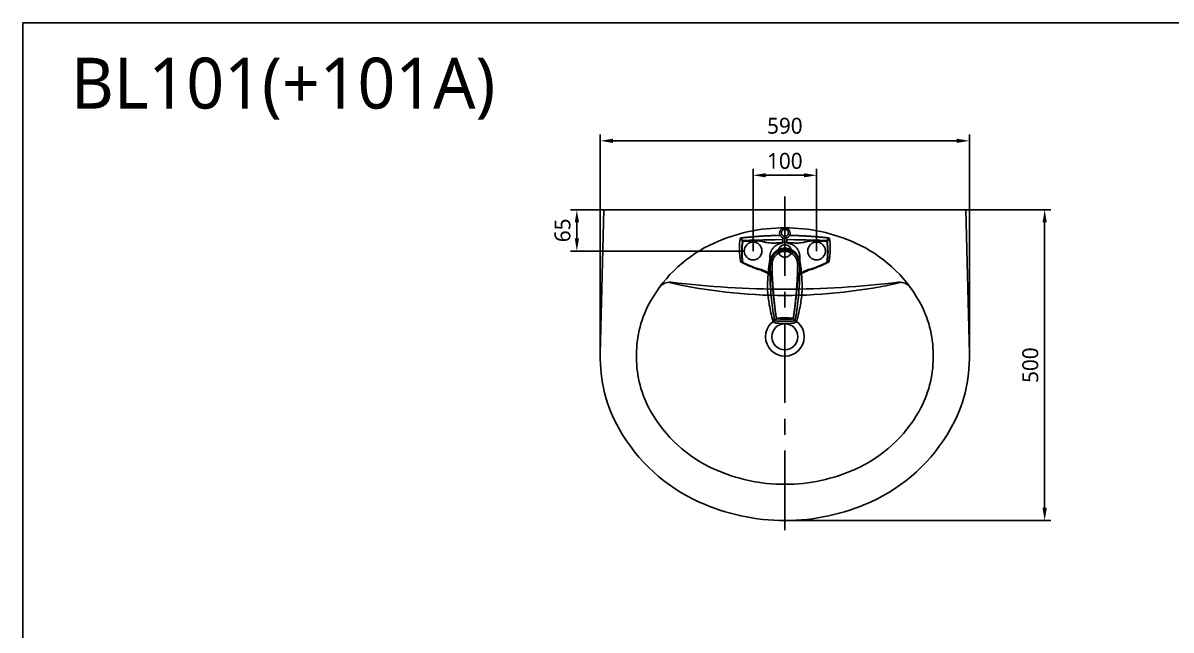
# Model space of a CAD drawing. Extents: x 3512 to 6612, y 0 to 2100.
# Drawn here: x 3512 to 5320, y 1145 to 2100 of the extents above; entities that cross this region are included whole.
import ezdxf

# ---------------------------------------------------------------- set-up
doc = ezdxf.new("R2010")
doc.units = 0
doc.header["$LTSCALE"] = 20
doc.header["$MEASUREMENT"] = 0
doc.linetypes.add('CENTER', pattern=[2, 1.25, -0.25, 0.25, -0.25])
doc.layers.get('0').update_dxf_attribs({"linetype": 'CONTINUOUS'})
doc.layers.get('DEFPOINTS').update_dxf_attribs({"linetype": 'CONTINUOUS'})
for name, color, linetype in [('1', 1, 'CONTINUOUS'), ('3', 3, 'CONTINUOUS'), ('5', 5, 'CONTINUOUS'), ('7', 7, 'CONTINUOUS')]:
    doc.layers.add(name, color=color, linetype=linetype)
doc.styles.add('GHS', font='romans.shx')
doc.styles.get("Standard").update_dxf_attribs({"font": 'NanumGothic.ttf'})
doc.dimstyles.get("Standard").update_dxf_attribs({"dimtxt": 2.5, "dimasz": 2, "dimexe": 2, "dimexo": 1, "dimgap": 1.5, "dimtad": 1, "dimdec": 0, "dimlfac": 10, "dimrnd": 0.5, "dimzin": 0, "dimdsep": 46, "dimtxsty": 'Standard', "dimcen": 0, "dimclrt": 2, "dimadec": 0, "dimazin": 0, "dimtfac": 1, "dimtdec": 0, "dimtmove": 0, "dimatfit": 3, "dimfxl": 1, "dimtolj": 1, "dimtzin": 0, "dimarcsym": 0})

# ---------------------------------------------------------------- blocks, each defined once
blk = doc.blocks.new('*D23')
at = {"layer": '1', "color": 3, "lineweight": -2, "transparency": 16777216}
for p, q in [((4421.1, 1573.4), (4421.1, 1924.5)), ((5002.5, 1573.4), (5002.5, 1924.5)), ((4441.1, 1914.5), (4982.5, 1914.5))]:
    blk.add_line(p, q, dxfattribs=at)
at = {"layer": '1', "color": 3, "transparency": 16777216}
for points in [[(4441.1, 1917.9), (4441.1, 1911.2), (4421.1, 1914.5)], [(4982.5, 1917.9), (4982.5, 1911.2), (5002.5, 1914.5)]]:
    blk.add_solid(points, dxfattribs=at)
at = {"layer": 'DEFPOINTS', "color": 0, "transparency": 16777216}
for p in [(5002.5, 1914.5), (4421.1, 1573.4), (5002.5, 1573.4)]:
    blk.add_point(p, dxfattribs=at)
at = {"layer": '1', "color": 2, "transparency": 16777216, "insert": (4711.8, 1938.1), "char_height": 25, "attachment_point": 5}
blk.add_mtext('\\A1;590', dxfattribs=at)
blk = doc.blocks.new('*D24')
at = {"layer": '1', "color": 3, "lineweight": -2, "transparency": 16777216}
for p, q in [((4996.8, 1806.1), (5131, 1806.1)), ((5121, 1786.1), (5121, 1336.9)), ((4711.8, 1316.9), (5131, 1316.9))]:
    blk.add_line(p, q, dxfattribs=at)
at = {"layer": '1', "color": 3, "transparency": 16777216}
for points in [[(5117.7, 1786.1), (5124.4, 1786.1), (5121, 1806.1)], [(5117.7, 1336.9), (5124.4, 1336.9), (5121, 1316.9)]]:
    blk.add_solid(points, dxfattribs=at)
at = {"layer": 'DEFPOINTS', "color": 0, "transparency": 16777216}
for p in [(4996.8, 1806.1), (4711.8, 1316.9), (5121, 1316.9)]:
    blk.add_point(p, dxfattribs=at)
at = {"layer": '1', "color": 2, "transparency": 16777216, "insert": (5098.5, 1561.5), "char_height": 25, "attachment_point": 5, "rotation": 90}
blk.add_mtext('\\A1;500', dxfattribs=at)
blk = doc.blocks.new('*D25')
at = {"layer": '1', "color": 3, "lineweight": -2, "transparency": 16777216}
for p, q in [((4661.8, 1741.1), (4661.8, 1870.3)), ((4761.8, 1741.1), (4761.8, 1870.3)), ((4681.8, 1860.3), (4741.8, 1860.3))]:
    blk.add_line(p, q, dxfattribs=at)
at = {"layer": '1', "color": 3, "transparency": 16777216}
for points in [[(4681.8, 1863.6), (4681.8, 1856.9), (4661.8, 1860.3)], [(4741.8, 1863.6), (4741.8, 1856.9), (4761.8, 1860.3)]]:
    blk.add_solid(points, dxfattribs=at)
at = {"layer": 'DEFPOINTS', "color": 0, "transparency": 16777216}
for p in [(4761.8, 1860.3), (4661.8, 1741.1), (4761.8, 1741.1)]:
    blk.add_point(p, dxfattribs=at)
at = {"layer": '1', "color": 2, "transparency": 16777216, "insert": (4711.8, 1882.8), "char_height": 25, "attachment_point": 5}
blk.add_mtext('\\A1;100', dxfattribs=at)
blk = doc.blocks.new('*D26')
at = {"layer": '1', "color": 3, "lineweight": -2, "transparency": 16777216}
for p, q in [((4453.3, 1806.1), (4374.2, 1806.1)), ((4384.2, 1786.1), (4384.2, 1761.1)), ((4647.8, 1741.1), (4374.2, 1741.1))]:
    blk.add_line(p, q, dxfattribs=at)
at = {"layer": '1', "color": 3, "transparency": 16777216}
for points in [[(4380.9, 1786.1), (4387.6, 1786.1), (4384.2, 1806.1)], [(4380.9, 1761.1), (4387.6, 1761.1), (4384.2, 1741.1)]]:
    blk.add_solid(points, dxfattribs=at)
at = {"layer": 'DEFPOINTS', "color": 0, "transparency": 16777216}
for p in [(4453.3, 1806.1), (4384.2, 1741.1), (4647.8, 1741.1)]:
    blk.add_point(p, dxfattribs=at)
at = {"layer": '1', "color": 2, "transparency": 16777216, "insert": (4361.7, 1773.6), "char_height": 25, "attachment_point": 5, "rotation": 90}
blk.add_mtext('\\A1;65', dxfattribs=at)

msp = doc.modelspace()

# ---------------------------------------------------------------- linework, layer by layer
at = {"color": 0}
for centre, radius in [((4661.80034, 1741.14283), 14), ((4761.80034, 1741.14283), 14), ((4711.80034, 1741.14283), 10)]:
    msp.add_circle(centre, radius, dxfattribs=at)
for radius, start, end in [(30.5, 90, 270), (30.5, 270, 90), (20.5, 90, 270), (20.5, 270, 90)]:
    msp.add_arc((4711.80034, 1606.14283), radius, start, end, dxfattribs=at)
at = {"layer": '1', "color": 0, "linetype": 'CENTER', "ltscale": 5}
msp.add_line((4711.80034, 1826.99806), (4711.80034, 1297.40151), dxfattribs=at)
msp.add_line((4711.80034, 1826.99806), (4711.80034, 1297.40151), dxfattribs=at)
at = {"layer": '3', "color": 0}
for p, q in [((4421.17025, 1579.03371), (4426.80034, 1806.14283)), ((4996.80034, 1806.14283), (4426.80034, 1806.14283)), ((5002.43043, 1579.03371), (4996.80034, 1806.14283)), ((4478.10034, 1573.39283), (4478.10034, 1578.14283)), ((4945.50034, 1578.14283), (4945.50034, 1573.39283))]:
    msp.add_line(p, q, dxfattribs=at)
for centre, radius, start, end in [((4711.80034, 1507.0636), 270.57923, 90, 114.29348988), ((4711.80034, 1507.0636), 270.57923, 65.70651012, 90), ((4690.37438, 1554.53122), 218.5, 114.29348988, 150.45670627), ((4733.2263, 1554.53122), 218.5, 29.54329373, 65.70651012), ((4530.37094, 1672.00952), 20, 83.14474878, 143.71300699), ((4711.80034, 2500.5272), 829.38454, 257.17568268, 282.82431732), ((4711.80034, 3181.14283), 1500, 263.14474878, 276.85525122), ((4893.22974, 1672.00952), 20, 36.28699301, 96.85525122), ((4648.71447, 1578.14283), 170.61413, 150.45670627, 180), ((4774.88621, 1578.14283), 170.61413, 0, 29.54329373), ((4648.71447, 1573.39283), 227.61413, 178.5799143, 209.54329373), ((4648.71447, 1573.39283), 170.61413, 180, 209.54329373), ((4774.88621, 1573.39283), 170.61413, 330.45670627, 0), ((4774.88621, 1573.39283), 227.61413, 330.45670627, 1.4200857), ((4690.37438, 1597.00445), 218.5, 209.54329373, 245.70651012), ((4733.2263, 1597.00445), 218.5, 294.29348988, 330.45670627), ((4690.37438, 1597.00445), 275.5, 209.54329373, 245.70651012), ((4733.2263, 1597.00445), 275.5, 294.29348988, 330.45670627), ((4711.80034, 1644.47207), 270.57923, 245.70651012, 270), ((4711.80034, 1644.47207), 270.57923, 270, 294.29348988), ((4711.80034, 1644.47207), 327.57923, 245.70651012, 270), ((4711.80034, 1644.47207), 327.57923, 270, 294.29348988)]:
    msp.add_arc(centre, radius, start, end, dxfattribs=at)
at = {"layer": '5', "color": 212}
msp.add_lwpolyline([(3511.80034, 2100), (6611.80034, 2100), (6611.80034, 0), (3511.80034, 0)], close=True, dxfattribs=at)
at = {"layer": '7'}
for p, q in [((4671.43813, 1758.35605), (4678.27749, 1758.54516)), ((4708.80034, 1759.02715), (4696.55768, 1758.92532)), ((4708.80034, 1761.79842), (4708.80034, 1755.05031)), ((4714.80034, 1761.79841), (4714.80034, 1755.04999)), ((4714.80034, 1759.02715), (4727.043, 1758.92532)), ((4752.16254, 1758.35605), (4745.32318, 1758.54516)), ((4708.80034, 1741.76455), (4708.80034, 1742.20686)), ((4714.80034, 1742.20686), (4714.80034, 1741.76455)), ((4644.76409, 1723.49668), (4642.04287, 1724.92674)), ((4642.82424, 1723.8389), (4642.89328, 1723.80166)), ((4642.89329, 1723.80165), (4642.91819, 1723.78823)), ((4645.32749, 1722.51528), (4642.91819, 1723.78823)), ((4688.00474, 1731.82499), (4688.44747, 1728.74653)), ((4688.01528, 1726.24917), (4688.01527, 1726.24906)), ((4688.02975, 1726.34875), (4688.02946, 1726.34679)), ((4735.59593, 1731.82499), (4735.1532, 1728.74653)), ((4778.27319, 1722.51528), (4780.68248, 1723.78823)), ((4778.83659, 1723.49668), (4781.55781, 1724.92674)), ((4780.70739, 1723.80165), (4780.68248, 1723.78823)), ((4780.77643, 1723.8389), (4780.70739, 1723.80166)), ((4665.72264, 1713.68519), (4662.94205, 1714.69205)), ((4667.00017, 1713.24103), (4665.72257, 1713.68498)), ((4756.60051, 1713.24103), (4757.87811, 1713.68498)), ((4757.87803, 1713.68519), (4760.65862, 1714.69205)), ((4684.56794, 1688.93504), (4684.56794, 1688.93498)), ((4690.79064, 1697.76142), (4690.79134, 1697.75934)), ((4692.62547, 1684.68314), (4692.61961, 1684.65336)), ((4692.61961, 1684.65336), (4692.61963, 1684.65317)), ((4730.97521, 1684.68315), (4730.98095, 1684.65338)), ((4730.98095, 1684.65338), (4730.98094, 1684.65319)), ((4732.80998, 1697.76146), (4732.80932, 1697.7595)), ((4697.40258, 1627.87003), (4697.40299, 1627.86992)), ((4698.02158, 1627.75319), (4698.02168, 1627.75318)), ((4698.1798, 1636.00535), (4698.17277, 1636.0078)), ((4725.42089, 1636.00534), (4725.42791, 1636.00779)), ((4725.57911, 1627.75319), (4725.579, 1627.75318)), ((4726.19807, 1627.87003), (4726.19772, 1627.86993)), ((4729.31126, 1629.02099), (4729.31085, 1629.02079)), ((4711.80034, 1626.936), (4711.80034, 1626.95971))]:
    msp.add_line(p, q, dxfattribs=at)
for centre, radius, start, end in [((4642.82344, 1760.16701), 1.48215, 96.27117782, 171.6010021), ((4716.71288, 350.05489), 1409.0146, 90.81961363, 91.56312001), ((4706.88779, 350.05489), 1409.0146, 88.43687999, 89.18038637), ((4780.77723, 1760.16701), 1.48215, 8.3989979, 83.72882218), ((4643.5564, 1725.18934), 1.53615, 189.84280073, 241.5351193), ((4646.03685, 1723.58295), 1.27568, 183.87741562, 245.44457469), ((4719.32081, 1867.75924), 162.2089, 242.91061406, 250.48586297), ((4719.64866, 1865.99022), 161.5818, 242.69778065, 246.90311241), ((4704.27986, 1867.75924), 162.2089, 289.51413703, 297.08938594), ((4703.95202, 1865.99022), 161.5818, 293.09688759, 297.30221935), ((4777.56383, 1723.58295), 1.27568, 294.55542531, 356.12258438), ((4780.04427, 1725.18934), 1.53615, 298.4648807, 350.15719927), ((4717.72562, 1861.52472), 156.71986, 246.90947206, 249.53935246), ((4705.87505, 1861.52472), 156.71986, 290.46064754, 293.09052794)]:
    msp.add_arc(centre, radius, start, end, dxfattribs=at)
for points in [[(4708.20075, 1762.05644), (4707.51377, 1762.42509), (4706.59386, 1763.06457), (4705.77094, 1763.82145), (4705.06034, 1764.68163), (4704.47528, 1765.62909), (4704.02669, 1766.64618), (4703.72289, 1767.71395), (4703.56957, 1768.81252), (4703.56957, 1769.92141), (4703.72289, 1771.01998), (4704.02669, 1772.08775), (4704.47528, 1773.10484), (4705.06034, 1774.0523), (4705.77094, 1774.91248), (4706.59386, 1775.66936), (4707.51377, 1776.30883), (4708.51353, 1776.819), (4709.57451, 1777.19034), (4710.67696, 1777.41595), (4711.80034, 1777.49163)], [(4711.80034, 1764.24152), (4710.9448, 1764.30783), (4710.11032, 1764.50512), (4709.31746, 1764.82855), (4708.58574, 1765.27014), (4707.93317, 1765.81902), (4707.37582, 1766.46167), (4706.92742, 1767.18228), (4706.59901, 1767.9631), (4706.39867, 1768.78489), (4706.33133, 1769.62744), (4706.39867, 1770.46998), (4706.59901, 1771.29178), (4706.92742, 1772.07259), (4707.37582, 1772.7932), (4707.93317, 1773.43585), (4708.58574, 1773.98473), (4709.31746, 1774.42632), (4710.11032, 1774.74975), (4710.9448, 1774.94704), (4711.80034, 1775.01335)], [(4715.39993, 1762.05644), (4716.08691, 1762.42509), (4717.00681, 1763.06457), (4717.82973, 1763.82145), (4718.54034, 1764.68163), (4719.12539, 1765.62909), (4719.57399, 1766.64618), (4719.87778, 1767.71395), (4720.03111, 1768.81252), (4720.03111, 1769.92141), (4719.87778, 1771.01998), (4719.57399, 1772.08775), (4719.12539, 1773.10484), (4718.54034, 1774.0523), (4717.82973, 1774.91248), (4717.00681, 1775.66936), (4716.08691, 1776.30883), (4715.08715, 1776.819), (4714.02616, 1777.19034), (4712.92371, 1777.41595), (4711.80034, 1777.49163)], [(4711.80034, 1764.21099), (4712.66073, 1764.27768), (4713.49993, 1764.47609), (4714.29729, 1764.80135), (4715.03316, 1765.24544), (4715.68943, 1765.79743), (4716.24993, 1766.44373), (4716.70087, 1767.16842), (4717.03115, 1767.95366), (4717.23262, 1768.78012), (4717.30034, 1769.62744), (4717.23262, 1770.47475), (4717.03115, 1771.30121), (4716.70087, 1772.08645), (4716.24993, 1772.81114), (4715.68943, 1773.45744), (4715.03316, 1774.00943), (4714.29729, 1774.45352), (4713.49993, 1774.77878), (4712.66073, 1774.97719), (4711.80034, 1775.04388)], [(4711.80034, 1761.23196), (4711.12107, 1761.26022), (4710.43138, 1761.3472), (4709.72218, 1761.49944), (4708.97921, 1761.73038), (4708.20074, 1762.05644)], [(4711.80034, 1761.2423), (4710.67696, 1761.31797), (4709.57451, 1761.54358), (4708.51353, 1761.91493), (4708.20075, 1762.05644)], [(4708.40036, 1755.907), (4708.4065, 1756.02037), (4708.45321, 1756.23938), (4708.54741, 1756.46067), (4708.69101, 1756.68147), (4708.80001, 1756.81061)], [(4711.80034, 1754.14257), (4711.30634, 1754.15996), (4710.86405, 1754.20641), (4710.46646, 1754.27559), (4710.10774, 1754.3638), (4709.78821, 1754.46734), (4709.49861, 1754.58696), (4709.23838, 1754.72238), (4709.01025, 1754.87205), (4708.81536, 1755.03528), (4708.65512, 1755.21158), (4708.53182, 1755.39984), (4708.44782, 1755.59856), (4708.40536, 1755.80604), (4708.40036, 1755.907)], [(4711.80034, 1761.2423), (4712.92371, 1761.31797), (4714.02616, 1761.54358), (4715.08715, 1761.91493), (4715.39993, 1762.05644)], [(4715.39993, 1762.05644), (4714.61813, 1761.72918), (4713.86757, 1761.49661), (4713.15552, 1761.34488), (4712.46921, 1761.25936), (4711.80034, 1761.23196)], [(4715.20033, 1755.90708), (4715.19982, 1755.87474), (4715.16143, 1755.62742), (4715.06598, 1755.39452), (4714.9194, 1755.17897), (4714.72863, 1754.98335), (4714.50003, 1754.80846), (4714.23542, 1754.65247), (4713.9316, 1754.51319), (4713.58705, 1754.39161), (4713.20379, 1754.29065), (4712.77858, 1754.21243), (4712.30855, 1754.16099), (4711.80034, 1754.14257)], [(4714.80065, 1756.81064), (4714.92777, 1756.65753), (4715.08528, 1756.39707), (4715.17584, 1756.13316), (4715.20033, 1755.90708)], [(4688.68634, 1723.47369), (4688.70026, 1723.77015), (4688.71841, 1724.10143), (4688.74382, 1724.46927), (4688.779, 1724.86858), (4688.82548, 1725.29713), (4688.88506, 1725.75755), (4688.96, 1726.25244), (4689.05337, 1726.7855), (4689.16973, 1727.36245), (4689.31492, 1727.99012), (4689.49516, 1728.67177), (4689.71434, 1729.40012), (4689.97422, 1730.16402), (4690.27518, 1730.95267), (4690.61602, 1731.75547), (4690.99479, 1732.56346), (4691.40247, 1733.35626), (4691.81677, 1734.09654), (4692.20876, 1734.74716), (4692.56359, 1735.3013), (4692.88543, 1735.78072), (4693.18876, 1736.21358)], [(4689.4172, 1725.03957), (4690.21547, 1727.92158), (4691.42609, 1730.63796), (4693.02051, 1733.16475), (4694.9761, 1735.46281), (4697.28622, 1737.49846), (4699.91619, 1739.22987), (4702.80145, 1740.62094), (4705.79799, 1741.61625), (4708.80034, 1742.20686)], [(4691.67333, 1721.1042), (4691.86346, 1722.70686), (4692.28702, 1724.76583), (4692.99305, 1727.01279), (4693.9628, 1729.22206), (4695.17888, 1731.31753), (4696.6579, 1733.29596), (4698.43719, 1735.15236), (4700.61361, 1736.90736), (4703.31678, 1738.52234), (4706.24258, 1739.71357), (4709.03946, 1740.37864), (4711.78842, 1740.5985), (4714.53771, 1740.38234), (4717.33532, 1739.7208), (4720.26441, 1738.53207), (4722.97358, 1736.91684), (4725.15699, 1735.15834), (4726.94159, 1733.29734), (4728.42435, 1731.31366), (4729.64281, 1729.2123), (4730.61373, 1726.99645), (4731.31897, 1724.74506), (4731.74, 1722.68903), (4731.92735, 1721.10419)], [(4693.18966, 1736.21296), (4695.40841, 1738.83846), (4698.02295, 1741.08992), (4700.91247, 1742.89218), (4703.8968, 1744.20181), (4706.77502, 1745.03172), (4709.4352, 1745.46724), (4711.80034, 1745.5997)], [(4695.24063, 1735.72008), (4696.73273, 1737.35184), (4699.26065, 1739.47453), (4702.09892, 1741.18406), (4705.18619, 1742.44113), (4708.45967, 1743.2128), (4711.80034, 1743.47024)], [(4714.80034, 1741.76455), (4714.69817, 1741.60528), (4714.3987, 1741.48419), (4713.92266, 1741.40173), (4713.30198, 1741.35223), (4712.57805, 1741.32745), (4711.80012, 1741.3202), (4711.02212, 1741.32746), (4710.29816, 1741.35226), (4709.67757, 1741.40178), (4709.2017, 1741.48426), (4708.90239, 1741.60536), (4708.80034, 1741.76455)], [(4711.80034, 1745.5997), (4714.09342, 1745.4748), (4716.5508, 1745.09101), (4719.23427, 1744.36433), (4722.16333, 1743.15935), (4725.16973, 1741.38216), (4727.9987, 1739.03125), (4730.41097, 1736.21307)], [(4711.80034, 1743.47024), (4715.13286, 1743.21406), (4718.40856, 1742.44302), (4721.49799, 1741.18594), (4724.33765, 1739.47623), (4726.86627, 1737.35349), (4728.36035, 1735.71972)], [(4714.80034, 1742.20686), (4717.80762, 1741.61495), (4720.80846, 1740.6172), (4723.69529, 1739.22375), (4726.32444, 1737.49084), (4728.63266, 1735.45456), (4730.58537, 1733.15766), (4732.17696, 1730.63352), (4733.3857, 1727.92021), (4734.18348, 1725.03957)], [(4730.41185, 1736.21367), (4730.70954, 1735.78902), (4731.02891, 1735.31374), (4731.37578, 1734.77302), (4731.74936, 1734.1557), (4732.13896, 1733.46583), (4732.52688, 1732.72277), (4732.8974, 1731.94863), (4733.24071, 1731.16027), (4733.5514, 1730.3691), (4733.82534, 1729.58784), (4734.0603, 1728.82984), (4734.25601, 1728.10906), (4734.41452, 1727.43795), (4734.54056, 1726.82127), (4734.63954, 1726.25942), (4734.71669, 1725.74988), (4734.77665, 1725.28491), (4734.8228, 1724.85711), (4734.85758, 1724.46002), (4734.88267, 1724.09471), (4734.9006, 1723.76653), (4734.91433, 1723.47369)], [(4688.0049, 1726.17759), (4686.28112, 1712.92293), (4685.11823, 1700.21542), (4684.56791, 1688.93505)], [(4684.61191, 1689.38624), (4684.64929, 1690.63705), (4684.72398, 1692.6478), (4684.82403, 1694.83664), (4684.95467, 1697.23296), (4685.12199, 1699.86233), (4685.3316, 1702.73066), (4685.58987, 1705.8357), (4685.89878, 1709.12554), (4686.25016, 1712.48101), (4686.62977, 1715.7836), (4687.01858, 1718.91813), (4687.3943, 1721.77113), (4687.73305, 1724.2299), (4688.01011, 1726.17685)], [(4688.01527, 1726.24906), (4688.0049, 1726.17759)], [(4688.01011, 1726.17685), (4688.01718, 1726.22583), (4688.02424, 1726.2747)], [(4688.01058, 1726.19896), (4688.01011, 1726.17685)], [(4688.01527, 1726.24906), (4688.0144, 1726.2428), (4688.01058, 1726.19896)], [(4688.02947, 1726.34679), (4688.01753, 1726.26466), (4688.01528, 1726.24917)], [(4688.02423, 1726.2747), (4688.06671, 1726.56721)], [(4688.02946, 1726.34679), (4688.02853, 1726.3401), (4688.02423, 1726.2747)], [(4688.02784, 1726.2512), (4688.02424, 1726.2747)], [(4695.44725, 1632.54461), (4693.03355, 1647.83319), (4690.87746, 1664.91362), (4689.20938, 1684.05996), (4688.39481, 1705.0128), (4688.68634, 1723.47369)], [(4689.09447, 1702.42064), (4689.04766, 1704.159), (4689.00841, 1705.86149), (4688.97669, 1707.51912), (4688.95229, 1709.12401), (4688.93485, 1710.68068), (4688.92397, 1712.21648), (4688.91977, 1713.7589), (4688.92291, 1715.31168), (4688.93425, 1716.8707), (4688.95502, 1718.43845), (4688.98712, 1720.01567), (4689.03398, 1721.61009)], [(4689.03398, 1721.61009), (4689.06924, 1722.03408), (4689.10596, 1722.45261), (4689.14258, 1722.847), (4689.17738, 1723.20082), (4689.20915, 1723.50581), (4689.23892, 1723.77582), (4689.26851, 1724.02873), (4689.29996, 1724.2801), (4689.33448, 1724.53423), (4689.37279, 1724.78768), (4689.4172, 1725.03957)], [(4698.20904, 1636.8169), (4697.21049, 1643.99841), (4696.38899, 1650.44944), (4695.69841, 1656.33305), (4695.11088, 1661.74061), (4694.61397, 1666.66409), (4694.19053, 1671.16594), (4693.82821, 1675.28776), (4693.51674, 1679.07085), (4693.2487, 1682.54024), (4693.01774, 1685.72087), (4692.81859, 1688.63463), (4692.64657, 1691.30564), (4692.49777, 1693.75575), (4692.36892, 1696.00417), (4692.25724, 1698.06932), (4692.16027, 1699.96927), (4692.07591, 1701.72142), (4692.0024, 1703.34189), (4691.93819, 1704.8461), (4691.88198, 1706.24894), (4691.83315, 1707.55054), (4691.79115, 1708.75042), (4691.75509, 1709.85827), (4691.72427, 1710.88161), (4691.6981, 1711.82639), (4691.67648, 1712.67991), (4691.65875, 1713.45124), (4691.64425, 1714.15248), (4691.63243, 1714.7953), (4691.62285, 1715.39115), (4691.61518, 1715.9514), (4691.60919, 1716.48769), (4691.60491, 1716.99135), (4691.60226, 1717.45362), (4691.60108, 1717.8665), (4691.6011, 1718.23173), (4691.60205, 1718.5551), (4691.60374, 1718.8416), (4691.60599, 1719.09563), (4691.60866, 1719.32133), (4691.61166, 1719.5229), (4691.61492, 1719.70457), (4691.61843, 1719.87068), (4691.62222, 1720.02566), (4691.62639, 1720.17398), (4691.6311, 1720.32033), (4691.63654, 1720.4676), (4691.64278, 1720.61387), (4691.64979, 1720.75529), (4691.65745, 1720.88749), (4691.66548, 1721.00564), (4691.67333, 1721.1042)], [(4731.92735, 1721.10419), (4731.93529, 1721.00434), (4731.94338, 1720.88499), (4731.95107, 1720.75186), (4731.95808, 1720.6099), (4731.9643, 1720.46361), (4731.96969, 1720.31695), (4731.97435, 1720.17189), (4731.97846, 1720.02543), (4731.9822, 1719.87285), (4731.98566, 1719.70964), (4731.98888, 1719.53134), (4731.99185, 1719.33356), (4731.99452, 1719.11202), (4731.99678, 1718.86251), (4731.99851, 1718.58083), (4731.99953, 1718.26261), (4731.99964, 1717.90292), (4731.99859, 1717.49595), (4731.9961, 1717.03904), (4731.992, 1716.54083), (4731.98619, 1716.00828), (4731.97873, 1715.45255), (4731.96939, 1714.86229), (4731.95785, 1714.22596), (4731.94367, 1713.53197), (4731.92632, 1712.76853), (4731.90514, 1711.92344), (4731.87941, 1710.98614), (4731.84902, 1709.96845), (4731.81343, 1708.86634), (4731.7719, 1707.67183), (4731.72361, 1706.37597), (4731.66789, 1704.97718), (4731.60421, 1703.47709), (4731.53125, 1701.86072), (4731.44748, 1700.11232), (4731.3511, 1698.21548), (4731.23999, 1696.1525), (4731.11169, 1693.90493), (4730.96336, 1691.45395), (4730.79171, 1688.78003), (4730.59279, 1685.86099), (4730.36183, 1682.67215), (4730.09349, 1679.1909), (4729.78132, 1675.39201), (4729.41776, 1671.24977), (4728.99244, 1666.72306), (4728.49305, 1661.7718), (4727.90261, 1656.33618), (4727.2095, 1650.43147), (4726.38723, 1643.97612), (4725.39164, 1636.8169)], [(4734.91434, 1723.47369), (4735.20574, 1705.00133), (4734.39035, 1684.04534), (4732.72214, 1664.90371), (4730.56663, 1647.82978), (4728.15342, 1632.54461)], [(4734.18348, 1725.03957), (4734.22504, 1724.80524), (4734.26099, 1724.57051), (4734.29356, 1724.3347), (4734.3235, 1724.09986), (4734.35156, 1723.86475), (4734.3791, 1723.62037), (4734.40741, 1723.35548), (4734.43761, 1723.05775), (4734.46969, 1722.7246), (4734.5026, 1722.36468), (4734.53526, 1721.9892), (4734.5667, 1721.61009)], [(4734.5667, 1721.61009), (4734.61412, 1719.9925), (4734.64653, 1718.3854), (4734.66724, 1716.78909), (4734.67821, 1715.21054), (4734.68084, 1713.65042), (4734.67612, 1712.10273), (4734.66466, 1710.55624), (4734.64664, 1708.99342), (4734.62193, 1707.39994), (4734.59037, 1705.77225), (4734.55184, 1704.1118), (4734.50621, 1702.42064)], [(4735.13119, 1729.13631), (4735.15002, 1729.36903)], [(4739.03275, 1688.93578), (4738.48241, 1700.21593), (4737.31952, 1712.92319), (4735.59577, 1726.17759)], [(4689.21682, 1701.87745), (4689.18868, 1701.94627), (4689.09447, 1702.42064)], [(4689.21683, 1701.87745), (4689.74124, 1700.62589), (4690.28481, 1699.20588), (4690.63997, 1698.20544)], [(4732.95864, 1698.19943), (4733.31389, 1699.20046), (4733.8576, 1700.6213), (4734.38385, 1701.87745)], [(4734.50621, 1702.42064), (4734.41199, 1701.94627), (4734.38385, 1701.87745)], [(4684.56434, 1688.78829), (4684.50844, 1683.31773), (4684.63809, 1677.91375), (4685.00577, 1672.64869), (4685.57721, 1667.64595)], [(4684.56794, 1688.93499), (4684.56434, 1688.78829)], [(4684.5709, 1688.9349), (4684.59667, 1688.78762)], [(4684.59667, 1688.78762), (4684.60024, 1688.93416)], [(4684.60024, 1688.93416), (4684.61191, 1689.38624)], [(4690.63997, 1698.20544), (4690.65934, 1698.14907)], [(4690.65934, 1698.14907), (4690.79071, 1697.76144)], [(4690.79141, 1697.75937), (4690.96965, 1697.13701), (4691.2218, 1695.99409), (4691.50419, 1694.38984), (4691.80067, 1692.35231), (4692.09714, 1689.94406), (4692.38073, 1687.25896), (4692.61723, 1684.68242)], [(4692.61723, 1684.68242), (4692.61973, 1684.65337)], [(4692.61963, 1684.65317), (4693.59167, 1673.97648), (4694.81458, 1662.11327), (4696.32551, 1649.36332), (4698.05544, 1636.79449)], [(4692.62547, 1684.68314), (4692.62796, 1684.65408)], [(4725.54523, 1636.79449), (4727.27248, 1649.3422), (4728.78377, 1662.09216), (4730.00698, 1673.95546), (4730.98105, 1684.65318)], [(4730.9727, 1684.6539), (4730.97521, 1684.68315)], [(4730.98095, 1684.65338), (4730.98344, 1684.68243)], [(4730.98344, 1684.68243), (4731.21745, 1687.23349), (4731.50063, 1689.91859), (4731.79697, 1692.32959), (4732.09355, 1694.3714), (4732.37618, 1695.98039), (4732.62872, 1697.12791), (4732.80932, 1697.7595)], [(4732.80998, 1697.76146), (4732.94134, 1698.14907)], [(4732.94134, 1698.14907), (4732.95864, 1698.19943)], [(4738.02347, 1667.64596), (4738.59493, 1672.64896), (4738.9626, 1677.9142), (4739.09224, 1683.3183), (4739.03632, 1688.78902)], [(4739.00042, 1688.9349), (4738.98877, 1689.38606)], [(4739.00399, 1688.78835), (4739.00042, 1688.9349)], [(4739.00399, 1688.78835), (4739.02976, 1688.93564)], [(4739.03632, 1688.78902), (4739.03272, 1688.93572)], [(4685.57721, 1667.64595), (4685.58313, 1667.60081)], [(4685.58309, 1667.60075), (4687.34862, 1656.34466), (4689.92013, 1643.65918), (4693.16212, 1630.43873)], [(4685.58443, 1667.60074), (4685.613, 1667.6505)], [(4685.61893, 1667.60553), (4685.613, 1667.6505)], [(4730.43856, 1630.43873), (4733.68055, 1643.65919), (4736.25205, 1656.34467), (4738.01759, 1667.60076)], [(4737.98174, 1667.60554), (4737.98768, 1667.65052)], [(4737.98768, 1667.65052), (4738.01624, 1667.60076)], [(4738.01755, 1667.60082), (4738.02347, 1667.64596)], [(4693.16212, 1630.43873), (4693.18721, 1630.34445)], [(4693.18721, 1630.34449), (4693.19066, 1630.3317), (4693.3055, 1630.01678)], [(4693.3055, 1630.01678), (4693.37862, 1629.87359), (4693.64424, 1629.50432), (4693.95512, 1629.22346), (4694.28261, 1629.02435), (4694.28987, 1629.02077)], [(4694.28983, 1629.02079), (4694.48086, 1628.9287)], [(4694.48086, 1628.9287), (4694.86769, 1628.75293)], [(4694.86769, 1628.75293), (4694.88622, 1628.74485)], [(4694.88622, 1628.74485), (4695.26058, 1628.58774)], [(4695.26058, 1628.58774), (4696.46491, 1628.15118), (4697.40298, 1627.86991)], [(4695.44709, 1632.54469), (4695.68778, 1632.01388), (4696.06971, 1631.56732), (4696.55985, 1631.24363), (4697.11581, 1631.07079)], [(4726.48484, 1631.07084), (4716.68475, 1630.5991), (4706.91317, 1630.59916), (4697.11584, 1631.07084)], [(4697.40258, 1627.87005), (4697.46751, 1627.85282), (4697.57638, 1627.82702)], [(4697.57638, 1627.82702), (4697.81141, 1627.78254), (4697.93642, 1627.76398)], [(4697.93642, 1627.76398), (4698.02168, 1627.75314)], [(4698.02158, 1627.75319), (4698.06267, 1627.74831)], [(4698.05544, 1636.79449), (4698.17276, 1636.0078)], [(4698.06267, 1627.74831), (4702.59067, 1627.30081), (4707.45103, 1627.01748), (4711.80034, 1626.936)], [(4698.17282, 1636.00781), (4698.23564, 1635.72272), (4698.46063, 1635.2144), (4698.80588, 1634.78804), (4699.24436, 1634.47265), (4699.74023, 1634.28874)], [(4700.0806, 1635.26527), (4699.66751, 1635.32089), (4699.25996, 1635.46534), (4698.8842, 1635.70102), (4698.56966, 1636.0186), (4698.33979, 1636.3989), (4698.20903, 1636.8169)], [(4699.74023, 1634.28874), (4707.75032, 1633.70382), (4715.82989, 1633.70308), (4723.56722, 1634.24467)], [(4723.52008, 1635.26521), (4715.69564, 1635.34497), (4707.90506, 1635.34497), (4700.0806, 1635.26521)], [(4711.80034, 1626.936), (4716.18388, 1627.01877), (4721.04407, 1627.30352), (4725.53803, 1627.74831)], [(4725.39164, 1636.8169), (4725.26089, 1636.3989), (4725.03101, 1636.0186), (4724.71647, 1635.70102), (4724.34072, 1635.46534), (4723.93316, 1635.32089), (4723.52008, 1635.26527)], [(4723.56722, 1634.24467), (4723.63814, 1634.25214)], [(4723.63815, 1634.2522), (4723.66126, 1634.25478)], [(4723.66126, 1634.25478), (4723.83382, 1634.28297)], [(4723.83382, 1634.28297), (4724.33225, 1634.46005), (4724.77541, 1634.76995), (4725.12667, 1635.19281), (4725.35815, 1635.69973), (4725.42786, 1636.0078)], [(4725.42791, 1636.00779), (4725.54523, 1636.79449)], [(4725.53803, 1627.74831), (4725.57911, 1627.75319)], [(4725.57901, 1627.75314), (4725.68282, 1627.76653)], [(4725.68282, 1627.76653), (4725.80892, 1627.78575), (4725.92986, 1627.80747)], [(4725.92986, 1627.80747), (4726.04584, 1627.83183)], [(4726.04584, 1627.83183), (4726.15567, 1627.85861)], [(4726.15567, 1627.85861), (4726.19807, 1627.87004)], [(4726.19772, 1627.86992), (4727.15717, 1628.15815), (4728.35922, 1628.59549)], [(4728.15359, 1632.54469), (4727.91289, 1632.01388), (4727.53096, 1631.56732), (4727.04082, 1631.24363), (4726.48487, 1631.07079)], [(4728.35922, 1628.59549), (4728.75134, 1628.76097)], [(4728.75134, 1628.76097), (4728.78013, 1628.77363)], [(4728.78013, 1628.77363), (4729.31085, 1629.02079)], [(4729.31126, 1629.02099), (4729.34124, 1629.03602), (4729.66545, 1629.23829), (4729.97019, 1629.51969), (4730.22922, 1629.88645), (4730.30037, 1630.02811)], [(4730.30037, 1630.02811), (4730.41201, 1630.33907), (4730.41345, 1630.34445)], [(4730.41347, 1630.34444), (4730.43856, 1630.43873)]]:
    msp.add_spline(points, degree=3, dxfattribs=at)
for points, degree, knots in [([(4641.35719, 1760.3835), (4640.92835, 1757.5521), (4640.62743, 1754.71533), (4640.26478, 1748.95019), (4640.20907, 1746.048), (4640.39608, 1737.00324), (4641.02961, 1730.96985), (4642.04287, 1724.92674)], 3, [0, 0, 0, 0, 0.22834748785, 0.22834748785, 0.46063912775, 0.46063912775, 0.94983446023, 0.94983446023, 0.94983446023, 0.94983446023]), ([(4644.86995, 1756.4973), (4644.11229, 1757.26239), (4642.65933, 1758.76198), (4641.70946, 1759.88605), (4641.35719, 1760.3835)], 3, [0, 0, 0, 0, 8.9198130757, 19.2555809775, 19.2555809775, 19.2555809775, 19.2555809775]), ([(4704.5495, 1765.49131), (4693.08303, 1765.41851), (4682.62442, 1765.04507), (4672.02559, 1764.425), (4661.17227, 1763.55826), (4649.95021, 1762.44489), (4642.66163, 1761.6403)], 5, [3.5881405418, 3.5881405418, 3.5881405418, 3.5881405418, 3.5881405418, 3.5881405418, 23.1783987791, 57.0695793431, 57.0695793431, 57.0695793431, 57.0695793431, 57.0695793431, 57.0695793431]), ([(4644.86995, 1756.4973), (4644.13159, 1750.92112), (4643.80468, 1745.42706), (4643.81683, 1734.33396), (4644.15505, 1728.90712), (4644.76409, 1723.49668)], 3, [0, 0, 0, 0, 0.47185839343, 0.47185839343, 0.94433291436, 0.94433291436, 0.94433291436, 0.94433291436]), ([(4645.45413, 1723.34511), (4645.15553, 1726.04338), (4644.92398, 1728.7533), (4644.61805, 1734.07885), (4644.53705, 1736.67833), (4644.50885, 1744.98625), (4644.82879, 1750.62507), (4645.56611, 1756.35481)], 3, [0, 0, 0, 0, 0.23594616534, 0.23594616534, 0.45959747497, 0.45959747497, 0.94521496748, 0.94521496748, 0.94521496748, 0.94521496748]), ([(4646.03717, 1757.73824), (4645.78265, 1757.73734), (4645.5436, 1757.64712), (4645.20628, 1757.33629), (4645.11176, 1757.2006), (4644.94625, 1756.86739), (4644.89512, 1756.6916), (4644.86995, 1756.4973)], 3, [0, 0, 0, 0, 0.42740166993, 0.42740166993, 0.70047364388, 0.70047364388, 0.99992006053, 0.99992006053, 0.99992006053, 0.99992006053]), ([(4645.56611, 1756.35481), (4645.46842, 1756.35439), (4645.37762, 1756.35321), (4645.2319, 1756.35661), (4645.17501, 1756.36019), (4645.00162, 1756.39234), (4644.91947, 1756.44627), (4644.86995, 1756.4973)], 3, [0, 0, 0, 0, 0.2595024424, 0.2595024424, 0.4527460975, 0.4527460975, 0.90883385458, 0.90883385458, 0.90883385458, 0.90883385458]), ([(4645.56611, 1756.35481), (4645.60869, 1756.66584), (4645.73663, 1756.96576), (4646.00738, 1757.47836), (4646.12338, 1757.64719), (4646.03717, 1757.73824)], 3, [0, 0, 0, 0, 0.48899347124, 0.48899347124, 0.99989306169, 0.99989306169, 0.99989306169, 0.99989306169]), ([(4645.56611, 1756.35481), (4649.57879, 1756.34642), (4653.70434, 1756.42558), (4662.30433, 1756.62339), (4666.70644, 1756.745), (4671.20499, 1756.86209)], 3, [0, 0, 0, 0, 0.3563650304, 0.3563650304, 0.71870586396, 0.71870586396, 0.71870586396, 0.71870586396]), ([(4646.03717, 1757.73824), (4648.01854, 1757.74833), (4652.90033, 1757.82524), (4660.9243, 1758.04334), (4667.46468, 1758.24111), (4670.99536, 1758.34332), (4671.43813, 1758.35605)], 3, [0, 0, 0, 0, 6.8385873274, 16.4991023647, 26.1596174019, 27.5425505114, 27.5425505114, 27.5425505114, 27.5425505114]), ([(4671.20499, 1756.86209), (4671.7747, 1756.87681), (4672.34277, 1756.87364), (4673.57702, 1756.76594), (4674.23138, 1756.66003), (4676.03713, 1756.29665), (4677.16316, 1755.99221), (4678.27749, 1755.69586)], 3, [0, 0, 0, 0, 0.17705351064, 0.17705351064, 0.38328788102, 0.38328788102, 0.7486580194, 0.7486580194, 0.7486580194, 0.7486580194]), ([(4678.27749, 1755.69586), (4680.06409, 1755.22072), (4681.7755, 1754.7813), (4685.14869, 1754.11351), (4686.74309, 1753.89644), (4691.19816, 1753.52325), (4693.94716, 1753.57714), (4696.5577, 1753.70687)], 3, [0, 0, 0, 0, 0.5832067039, 0.5832067039, 1.166279057, 1.166279057, 2.2473118833, 2.2473118833, 2.2473118833, 2.2473118833]), ([(4696.5577, 1753.70687), (4698.44851, 1753.80162), (4700.3033, 1753.93543), (4703.90285, 1754.17801), (4706.00469, 1754.30935), (4708.09129, 1754.38084)], 3, [0, 0, 0, 0, 0.8215287763, 0.8215287763, 1.5435701938, 1.5435701938, 1.5435701938, 1.5435701938]), ([(4727.04297, 1753.70687), (4725.15217, 1753.80162), (4723.29737, 1753.93543), (4719.69783, 1754.17801), (4717.59598, 1754.30935), (4715.50938, 1754.38084)], 3, [0, 0, 0, 0, 0.8215287763, 0.8215287763, 1.5435701938, 1.5435701938, 1.5435701938, 1.5435701938]), ([(4719.05117, 1765.49131), (4730.51765, 1765.41851), (4740.97626, 1765.04507), (4751.57509, 1764.425), (4762.42841, 1763.55826), (4773.65047, 1762.44489), (4780.93905, 1761.6403)], 5, [3.5881405418, 3.5881405418, 3.5881405418, 3.5881405418, 3.5881405418, 3.5881405418, 23.1783987791, 57.0695793431, 57.0695793431, 57.0695793431, 57.0695793431, 57.0695793431, 57.0695793431]), ([(4745.32318, 1755.69586), (4743.53658, 1755.22072), (4741.82518, 1754.7813), (4738.45198, 1754.11351), (4736.85758, 1753.89644), (4732.40251, 1753.52325), (4729.65352, 1753.57714), (4727.04297, 1753.70687)], 3, [0, 0, 0, 0, 0.5832067039, 0.5832067039, 1.166279057, 1.166279057, 2.2473118833, 2.2473118833, 2.2473118833, 2.2473118833]), ([(4752.39569, 1756.86209), (4751.82597, 1756.87681), (4751.2579, 1756.87364), (4750.02365, 1756.76594), (4749.3693, 1756.66003), (4747.56354, 1756.29665), (4746.43751, 1755.99221), (4745.32318, 1755.69586)], 3, [0, 0, 0, 0, 0.17705351064, 0.17705351064, 0.38328788102, 0.38328788102, 0.7486580194, 0.7486580194, 0.7486580194, 0.7486580194]), ([(4777.56351, 1757.73824), (4775.58214, 1757.74833), (4770.70035, 1757.82524), (4762.67638, 1758.04334), (4756.136, 1758.24111), (4752.60531, 1758.34332), (4752.16254, 1758.35605)], 3, [0, 0, 0, 0, 6.8385873274, 16.4991023647, 26.1596174019, 27.5425505114, 27.5425505114, 27.5425505114, 27.5425505114]), ([(4778.03456, 1756.35481), (4774.02188, 1756.34642), (4769.89633, 1756.42558), (4761.29635, 1756.62339), (4756.89423, 1756.745), (4752.39569, 1756.86209)], 3, [0, 0, 0, 0, 0.3563650304, 0.3563650304, 0.71870586396, 0.71870586396, 0.71870586396, 0.71870586396]), ([(4778.03456, 1756.35481), (4777.99199, 1756.66584), (4777.86405, 1756.96576), (4777.59329, 1757.47836), (4777.4773, 1757.64719), (4777.56351, 1757.73824)], 3, [0, 0, 0, 0, 0.48899347124, 0.48899347124, 0.99989306169, 0.99989306169, 0.99989306169, 0.99989306169]), ([(4777.56351, 1757.73824), (4777.81803, 1757.73734), (4778.05707, 1757.64712), (4778.39439, 1757.33629), (4778.48891, 1757.2006), (4778.65442, 1756.86739), (4778.70555, 1756.6916), (4778.73072, 1756.4973)], 3, [0, 0, 0, 0, 0.42740166993, 0.42740166993, 0.70047364388, 0.70047364388, 0.99992006053, 0.99992006053, 0.99992006053, 0.99992006053]), ([(4778.03456, 1756.35481), (4778.13226, 1756.35439), (4778.22306, 1756.35321), (4778.36878, 1756.35661), (4778.42566, 1756.36019), (4778.59905, 1756.39234), (4778.68121, 1756.44627), (4778.73072, 1756.4973)], 3, [0, 0, 0, 0, 0.2595024424, 0.2595024424, 0.4527460975, 0.4527460975, 0.90883385458, 0.90883385458, 0.90883385458, 0.90883385458]), ([(4778.14655, 1723.34511), (4778.44515, 1726.04338), (4778.6767, 1728.7533), (4778.98262, 1734.07885), (4779.06362, 1736.67833), (4779.09182, 1744.98625), (4778.77188, 1750.62507), (4778.03456, 1756.35481)], 3, [0, 0, 0, 0, 0.23594616534, 0.23594616534, 0.45959747497, 0.45959747497, 0.94521496748, 0.94521496748, 0.94521496748, 0.94521496748]), ([(4778.73072, 1756.4973), (4779.48839, 1757.26239), (4780.94134, 1758.76198), (4781.89122, 1759.88605), (4782.24349, 1760.3835)], 3, [0, 0, 0, 0, 8.9198130757, 19.2555809775, 19.2555809775, 19.2555809775, 19.2555809775]), ([(4778.73072, 1756.4973), (4779.46908, 1750.92112), (4779.79599, 1745.42706), (4779.78384, 1734.33396), (4779.44562, 1728.90712), (4778.83659, 1723.49668)], 3, [0, 0, 0, 0, 0.47185839343, 0.47185839343, 0.94433291436, 0.94433291436, 0.94433291436, 0.94433291436]), ([(4782.24349, 1760.3835), (4782.67232, 1757.5521), (4782.97325, 1754.71533), (4783.3359, 1748.95019), (4783.39161, 1746.048), (4783.2046, 1737.00324), (4782.57107, 1730.96985), (4781.55781, 1724.92674)], 3, [0, 0, 0, 0, 0.22834748785, 0.22834748785, 0.46063912775, 0.46063912775, 0.94983446023, 0.94983446023, 0.94983446023, 0.94983446023]), ([(4644.76409, 1723.49668), (4644.79565, 1723.48073), (4644.8692, 1723.47079), (4644.97895, 1723.48252), (4645.085, 1723.48097), (4645.13999, 1723.47379), (4645.28397, 1723.42969), (4645.36784, 1723.38998), (4645.45413, 1723.34511)], 3, [0, 0, 0, 0, 0.25533957723, 0.44903348491, 0.44903348491, 0.63458124294, 0.63458124294, 0.86383809518, 0.86383809518, 0.86383809518, 0.86383809518]), ([(4645.50671, 1722.42264), (4645.59174, 1722.37881), (4645.59709, 1722.44018), (4645.53714, 1722.81696), (4645.48697, 1723.0775), (4645.45413, 1723.34511)], 3, [0, 0, 0, 0, 0.51911678886, 0.51911678886, 0.99997110604, 0.99997110604, 0.99997110604, 0.99997110604]), ([(4688.06671, 1726.56721), (4688.09714, 1726.77247), (4688.17706, 1727.31146), (4688.30077, 1728.03874), (4688.40658, 1728.55822), (4688.44747, 1728.74653)], 3, [0, 0, 0, 0, 0.6224915702, 1.6346523501, 2.2127078776, 2.2127078776, 2.2127078776, 2.2127078776]), ([(4735.59577, 1726.17759), (4735.4563, 1727.11098), (4735.32562, 1727.98121), (4735.13965, 1728.84143), (4735.1158, 1728.94764)], 3, [0, 0, 0, 0, 2.3125728487, 2.6389523929, 2.6389523929, 2.6389523929, 2.6389523929]), ([(4778.09396, 1722.42264), (4778.00893, 1722.37881), (4778.00358, 1722.44018), (4778.06353, 1722.81696), (4778.11371, 1723.0775), (4778.14655, 1723.34511)], 3, [0, 0, 0, 0, 0.51911678886, 0.51911678886, 0.99997110604, 0.99997110604, 0.99997110604, 0.99997110604]), ([(4778.83659, 1723.49668), (4778.80502, 1723.48073), (4778.73148, 1723.47079), (4778.62172, 1723.48252), (4778.51568, 1723.48097), (4778.46068, 1723.47379), (4778.31671, 1723.42969), (4778.23284, 1723.38998), (4778.14655, 1723.34511)], 3, [0, 0, 0, 0, 0.25533957723, 0.44903348491, 0.44903348491, 0.63458124294, 0.63458124294, 0.86383809518, 0.86383809518, 0.86383809518, 0.86383809518]), ([(4679.79115, 1709.92999), (4677.63557, 1710.81663), (4675.15545, 1711.68225), (4671.16957, 1712.93615), (4669.88207, 1713.32498), (4667.42975, 1714.08805), (4666.27885, 1714.46506), (4665.13665, 1714.86777)], 3, [0, 0, 0, 0, 0.9470146467, 0.9470146467, 1.3857781937, 1.3857781937, 1.7718941627, 1.7718941627, 1.7718941627, 1.7718941627]), ([(4680.94729, 1708.01648), (4680.47523, 1708.2485), (4679.72886, 1708.59894), (4678.0797, 1709.31656), (4675.76464, 1710.22096), (4671.89992, 1711.59113), (4668.93326, 1712.57794), (4667.00023, 1713.24122)], 3, [0, 0, 0, 0, 1.1881993066, 2.4734614933, 5.3948823665, 8.643004276, 14.7740008537, 14.7740008537, 14.7740008537, 14.7740008537]), ([(4685.51089, 1706.85656), (4685.44575, 1706.91306), (4685.37671, 1706.97046), (4684.22403, 1707.89019), (4682.35171, 1708.87601), (4679.79115, 1709.92999)], 3, [0, 0, 0, 0, 0.0714841542, 0.0714841542, 1.1270449693, 1.1270449693, 1.1270449693, 1.1270449693]), ([(4685.37746, 1705.15703), (4685.24558, 1705.27882), (4684.96776, 1705.52078), (4684.34783, 1706.01105), (4683.04383, 1706.91193), (4681.81875, 1707.58433), (4680.94729, 1708.01648)], 3, [0, 0, 0, 0, 0.5385131075, 1.1048906781, 2.3704917385, 5.289458514, 5.289458514, 5.289458514, 5.289458514]), ([(4738.08978, 1706.85656), (4738.15493, 1706.91306), (4738.22397, 1706.97046), (4739.37664, 1707.89019), (4741.24897, 1708.87601), (4743.80953, 1709.92999)], 3, [0, 0, 0, 0, 0.0714841542, 0.0714841542, 1.1270449693, 1.1270449693, 1.1270449693, 1.1270449693]), ([(4738.22322, 1705.15703), (4738.35509, 1705.27882), (4738.63292, 1705.52078), (4739.25284, 1706.01105), (4740.55684, 1706.91193), (4741.78193, 1707.58433), (4742.65338, 1708.01648)], 3, [0, 0, 0, 0, 0.5385131075, 1.1048906781, 2.3704917385, 5.289458514, 5.289458514, 5.289458514, 5.289458514]), ([(4742.65338, 1708.01648), (4743.12545, 1708.2485), (4743.87182, 1708.59894), (4745.52097, 1709.31656), (4747.83604, 1710.22096), (4751.70075, 1711.59113), (4754.66741, 1712.57794), (4756.60045, 1713.24122)], 3, [0, 0, 0, 0, 1.1881993066, 2.4734614933, 5.3948823665, 8.643004276, 14.7740008537, 14.7740008537, 14.7740008537, 14.7740008537]), ([(4743.80953, 1709.92999), (4745.96511, 1710.81663), (4748.44523, 1711.68225), (4752.43111, 1712.93615), (4753.71861, 1713.32498), (4756.17093, 1714.08805), (4757.32182, 1714.46506), (4758.46403, 1714.86777)], 3, [0, 0, 0, 0, 0.9470146467, 0.9470146467, 1.3857781937, 1.3857781937, 1.7718941627, 1.7718941627, 1.7718941627, 1.7718941627])]:
    msp.add_open_spline(points, degree=degree, knots=knots, dxfattribs=at)
for points, degree in [([(4646.03717, 1757.73824), (4644.46212, 1759.42748), (4643.3124, 1760.69894), (4642.66154, 1761.64029)], 3), ([(4777.56351, 1757.73824), (4779.13855, 1759.42748), (4780.28828, 1760.69894), (4780.93913, 1761.64029)], 3), ([(4691.54245, 1743.47838), (4690.43612, 1741.69958), (4689.5176, 1739.66959), (4688.69921, 1737.34717), (4688.33426, 1734.81304), (4688.00474, 1731.82499)], 5), ([(4708.09506, 1753.75558), (4705.96662, 1753.43633), (4701.83187, 1752.35559), (4697.87319, 1750.4662), (4694.73662, 1747.82789), (4692.4965, 1745.01374), (4691.54245, 1743.47838)], 5), ([(4715.50561, 1753.75558), (4717.63406, 1753.43633), (4721.76881, 1752.35559), (4725.72748, 1750.4662), (4728.86406, 1747.82789), (4731.10417, 1745.01374), (4732.05823, 1743.47838)], 5), ([(4732.05823, 1743.47838), (4733.16456, 1741.69958), (4734.08308, 1739.66959), (4734.90146, 1737.34717), (4735.26641, 1734.81304), (4735.59593, 1731.82499)], 5), ([(4735.1158, 1728.94764), (4735.12093, 1729.01053), (4735.12606, 1729.07342), (4735.13119, 1729.13631)], 3)]:
    msp.add_open_spline(points, degree=degree, dxfattribs=at)

# ---------------------------------------------------------------- texts
at = {"insert": (3587.19229, 2045.27793), "char_height": 80, "width": 460, "attachment_point": 1, "style": 'GHS'}
msp.add_mtext('{\\fNanumGothic|b0|i0|c0|p50;BL101(+101A)}', dxfattribs=at)

# ---------------------------------------------------------------- dimensions: what is measured, and where the dimension line sits
at = {"layer": '1'}
dim = msp.add_linear_dim(base=(5002.50034, 1914.53332), p1=(4421.10034, 1573.39283), p2=(5002.50034, 1573.39283), text='590', dimstyle='Standard', override={"dimtxt": 25, "dimasz": 20, "dimexe": 10, "dimexo": 0, "dimgap": 10, "dimlfac": 1, "dimzin": 8, "dimclrd": 3, "dimclre": 3}, dxfattribs=at)
dim.commit()
dim.dimension.update_dxf_attribs({"geometry": '*D23', "text_midpoint": (4711.80034, 1938.14204)})
dim = msp.add_linear_dim(base=(4761.80034, 1860.26809), p1=(4661.80034, 1741.14283), p2=(4761.80034, 1741.14283), dimstyle='Standard', override={"dimtxt": 25, "dimasz": 20, "dimexe": 10, "dimexo": 0, "dimgap": 10, "dimlfac": 1, "dimzin": 8, "dimclrd": 3, "dimclre": 3}, dxfattribs=at)
dim.commit()
dim.dimension.update_dxf_attribs({"geometry": '*D25', "text_midpoint": (4711.80034, 1882.76809)})
dim = msp.add_linear_dim(base=(4384.22189, 1741.14283), p1=(4453.3052, 1806.14283), p2=(4647.80034, 1741.14283), angle=90, dimstyle='Standard', override={"dimtxt": 25, "dimasz": 20, "dimexe": 10, "dimexo": 0, "dimgap": 10, "dimlfac": 1, "dimzin": 8, "dimclrd": 3, "dimclre": 3}, dxfattribs=at)
dim.commit()
dim.dimension.update_dxf_attribs({"geometry": '*D26', "text_midpoint": (4361.72189, 1773.64283)})
dim = msp.add_linear_dim(base=(5121.04223, 1316.89283), p1=(4996.80034, 1806.14283), p2=(4711.80034, 1316.89283), angle=90, text='500', dimstyle='Standard', override={"dimtxt": 25, "dimasz": 20, "dimexe": 10, "dimexo": 0, "dimgap": 10, "dimlfac": 1, "dimzin": 8, "dimclrd": 3, "dimclre": 3}, dxfattribs=at)
dim.commit()
dim.dimension.update_dxf_attribs({"geometry": '*D24', "text_midpoint": (5098.54223, 1561.51783)})

doc.saveas('drawing.dxf')
